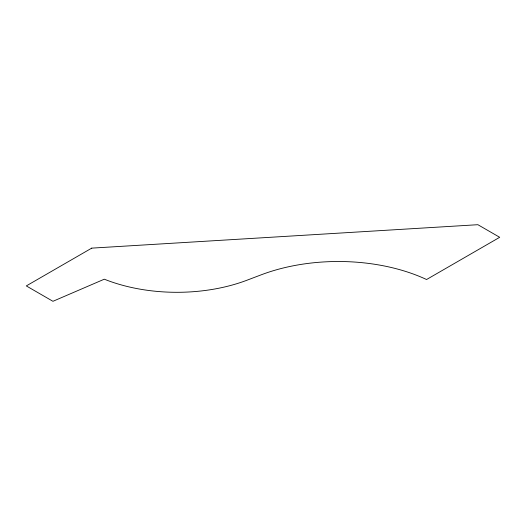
<?xml version="1.0" encoding="UTF-8"?>
<svg xmlns="http://www.w3.org/2000/svg" width="526" height="526" viewBox="0 0 526 526"><rect width="100%" height="100%" fill="white"/><g stroke="black" fill="none" stroke-linecap="round" stroke-linejoin="round"><path stroke-width="0.79" d="M91.734 248.134L26.3 285.914L52.948 301.299L104.306 279.194A127.562 73.647 0 0 0 247.062 280.187L261.139 274.842A140.403 81.057 0 0 1 426.566 279.523L499.7 237.298L477.878 224.701L91.734 248.134"/></g></svg>
